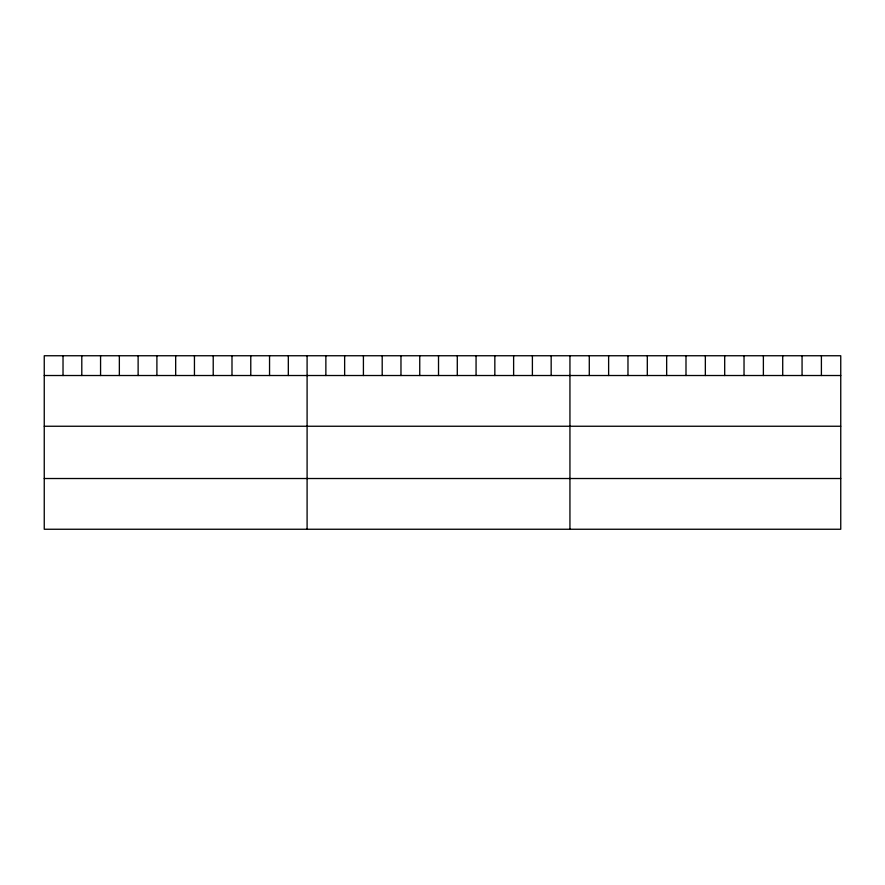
<?xml version="1.0" encoding="UTF-8"?>
<svg xmlns="http://www.w3.org/2000/svg" width="885" height="885" viewBox="0 0 885 885"><rect width="100%" height="100%" fill="white"/><g stroke="black" fill="none" stroke-linecap="round" stroke-linejoin="round"><path stroke-width="1.33" d="M840.75 375.517L840.75 529.252L44.25 529.252L44.25 355.748L840.75 355.748L840.75 375.517L44.25 375.517M44.25 426.249L840.75 426.249M44.25 478.519L840.75 478.519M821.402 355.748L821.402 375.517M802.064 355.748L802.064 375.517M782.716 355.748L782.716 375.517M763.379 355.748L763.379 375.517M744.031 355.748L744.031 375.517M724.693 355.748L724.693 375.517M705.345 355.748L705.345 375.517M685.997 355.748L685.997 375.517M666.659 355.748L666.659 375.517M647.311 355.748L647.311 375.517M627.974 355.748L627.974 375.517M608.626 355.748L608.626 375.517M589.288 355.748L589.288 375.517M569.94 355.748L569.94 529.252M551.167 355.748L551.167 375.517M532.394 355.748L532.394 375.517M513.621 355.748L513.621 375.517M494.837 355.748L494.837 375.517M476.064 355.748L476.064 375.517M457.291 355.748L457.291 375.517M438.517 355.748L438.517 375.517M419.744 355.748L419.744 375.517M400.971 355.748L400.971 375.517M382.198 355.748L382.198 375.517M363.414 355.748L363.414 375.517M344.641 355.748L344.641 375.517M325.868 355.748L325.868 375.517M307.095 355.748L307.095 529.252M288.322 355.748L288.322 375.517M269.549 355.748L269.549 375.517M250.776 355.748L250.776 375.517M231.992 355.748L231.992 375.517M213.219 355.748L213.219 375.517M194.446 355.748L194.446 375.517M175.673 355.748L175.673 375.517M156.899 355.748L156.899 375.517M138.126 355.748L138.126 375.517M119.353 355.748L119.353 375.517M100.569 355.748L100.569 375.517M81.796 355.748L81.796 375.517M63.023 355.748L63.023 375.517"/></g></svg>
